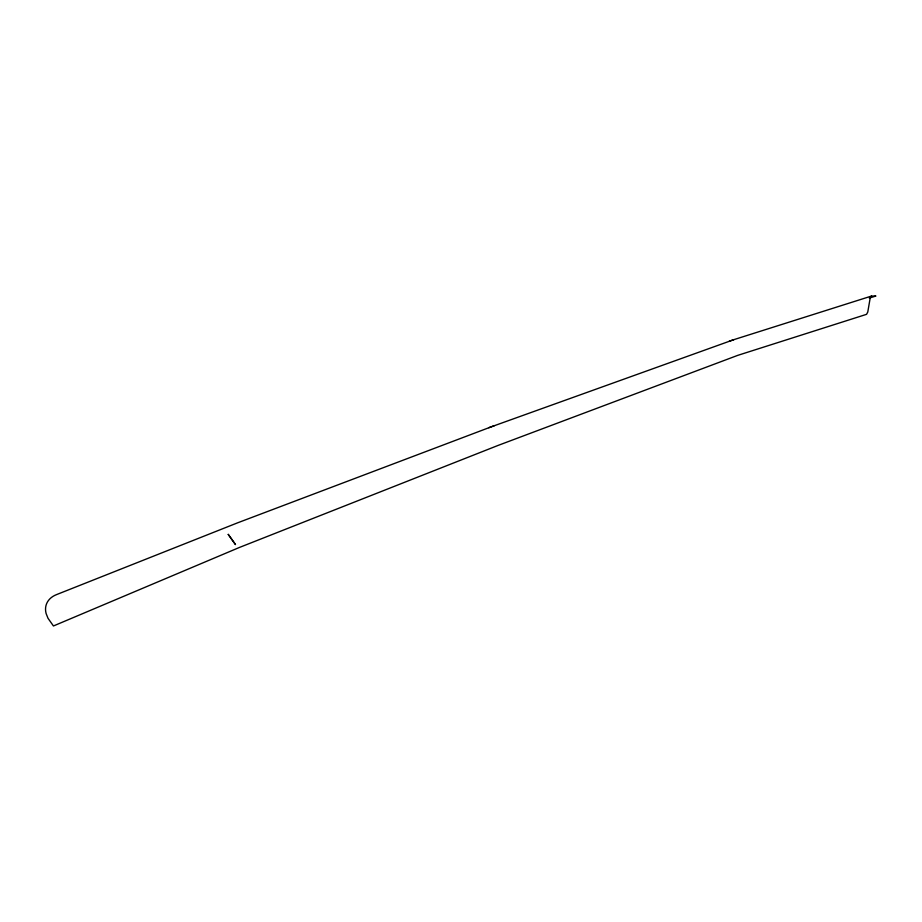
<?xml version="1.0" encoding="UTF-8"?>
<svg xmlns="http://www.w3.org/2000/svg" width="922" height="922" viewBox="0 0 922 922"><rect width="100%" height="100%" fill="white"/><g stroke="black" fill="none" stroke-linecap="round" stroke-linejoin="round"><path stroke-width="1.38" d="M869.285 298.071L875.9 296.031L871.474 296.066L870.31 297.253L867.786 312.005L866.553 314.333L737.715 355.373L498.099 445.418L239.57 547.391L53.441 625.969L48.013 618.293L46.1 613.51C43.841 604.832 48.474 597.687 56.657 594.563L237.45 522.889L494.446 425.618M488.798 427.693L733.785 339.676L871.474 296.066M729.233 341.232L733.785 339.676M235.456 544.522L228.241 534.391L235.456 544.522"/></g></svg>
